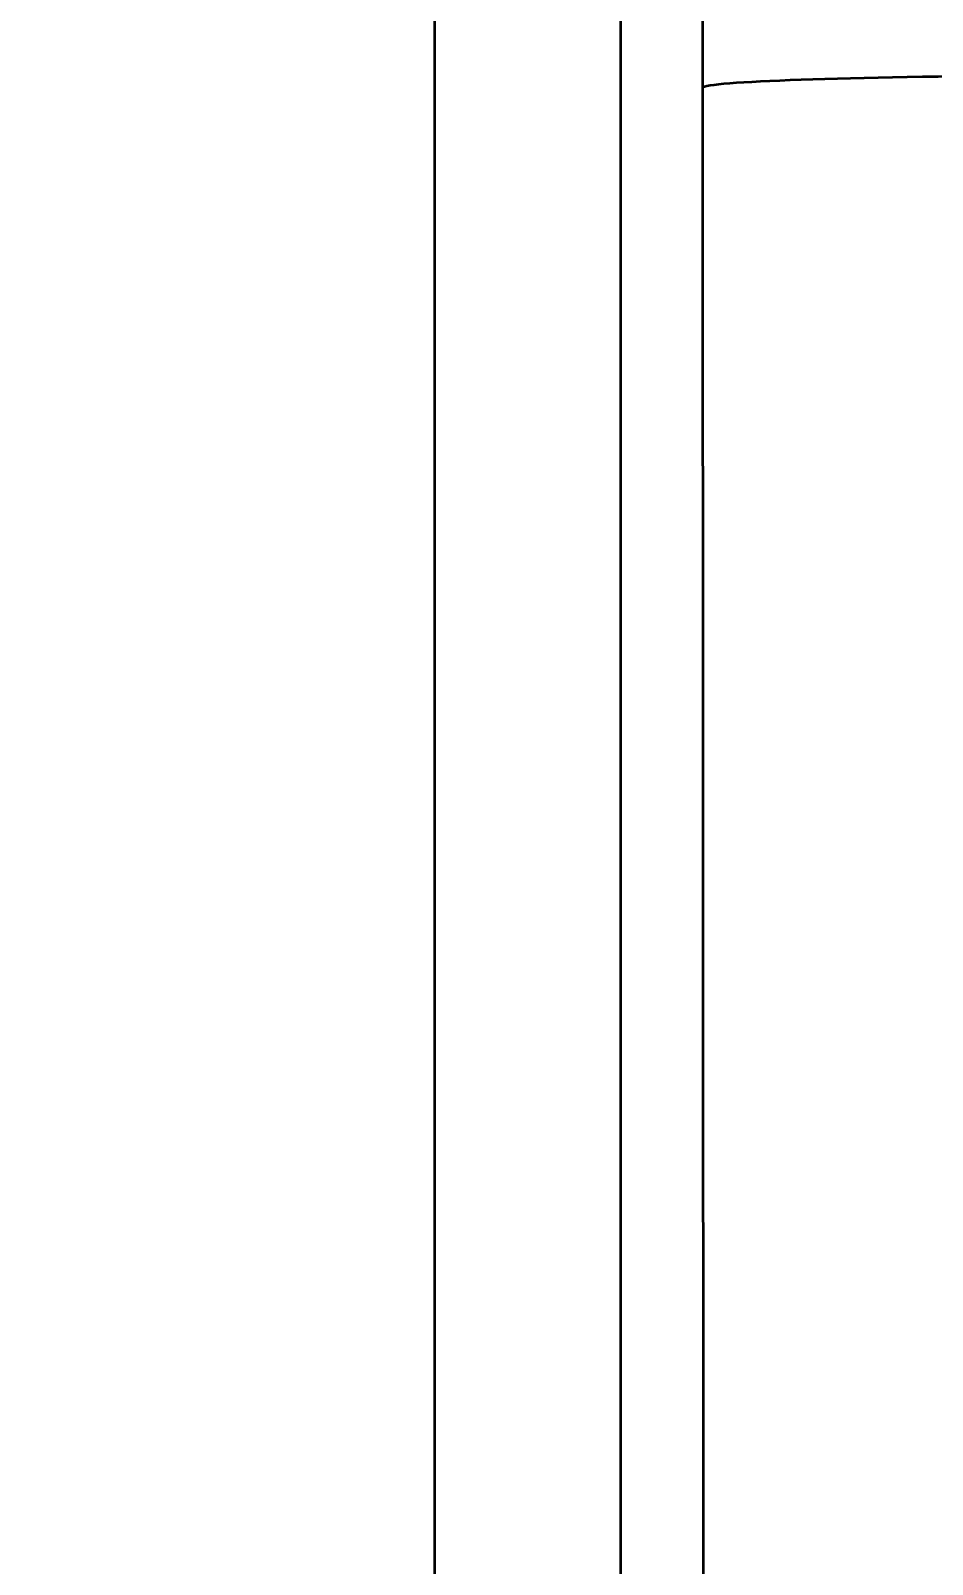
# Model space of a CAD drawing. Header units: millimetres. Extents: x 68 to 2000, y 100 to 2870.
# Drawn here: x 771.352 to 773.776, y 2133.525 to 2137.648 of the extents above; entities that cross this region are included whole.
import ezdxf

# ---------------------------------------------------------------- set-up
doc = ezdxf.new("R2010")
doc.units = ezdxf.units.MM
doc.header["$LTSCALE"] = 10
doc.layers.add('Bemaßung (ISO)', color=7, linetype='Continuous', lineweight=25)
doc.layers.add('Sichtbar schmal (ISO)', color=7, linetype='Continuous', lineweight=35)
doc.styles.add('Notiztext (DIN)', font='verdana.ttf')
doc.dimstyles.new('Standard (DIN)', dxfattribs={"dimscale": 10, "dimtxt": 2.5, "dimasz": 2.5, "dimexe": 2, "dimexo": 4, "dimgap": 0.5, "dimtad": 1, "dimdec": 1, "dimrnd": 1e-08, "dimtxsty": 'Notiztext (DIN)', "dimcen": 0.09, "dimclrd": 256, "dimclre": 256, "dimclrt": 256, "dimadec": 0, "dimazin": 2, "dimtfac": 1, "dimtmove": 0, "dimatfit": 3, "dimfxl": 0, "dimtolj": 1, "dimtzin": 0, "dimlwd": -1, "dimlwe": -1, "dimarcsym": 0})

# ---------------------------------------------------------------- blocks, each defined once
blk = doc.blocks.new('*D76')
at = {"layer": 'Bemaßung (ISO)', "transparency": 16777216}
for p, q in [((699.2794, 2523.6699), (538.4093, 2523.6699)), ((558.4093, 2498.6699), (558.4093, 2098.6715)), ((734.32, 2073.6715), (538.4093, 2073.6715))]:
    blk.add_line(p, q, dxfattribs=at)
for points in [[(554.2427, 2498.6699), (562.576, 2498.6699), (558.4093, 2523.6699)], [(554.2427, 2098.6715), (562.576, 2098.6715), (558.4093, 2073.6715)]]:
    blk.add_solid(points, dxfattribs=at)
at = {"layer": 'Defpoints', "color": 0, "transparency": 16777216}
for p in [(739.2794, 2523.6699), (558.4093, 2073.6715), (774.32, 2073.6715)]:
    blk.add_point(p, dxfattribs=at)
at = {"layer": 'Bemaßung (ISO)', "transparency": 16777216, "insert": (527.3852, 2267.6599), "char_height": 25, "attachment_point": 1, "rotation": 90, "style": 'Notiztext (DIN)'}
blk.add_mtext('\\A1;450', dxfattribs=at)
blk = doc.blocks.new('*D78')
at = {"layer": 'Bemaßung (ISO)', "transparency": 16777216}
for p, q in [((734.4378, 2473.6612), (627.2042, 2473.6612)), ((647.2042, 1698.6785), (647.2042, 2448.6612)), ((734.4378, 1673.6785), (627.2042, 1673.6785))]:
    blk.add_line(p, q, dxfattribs=at)
for points in [[(643.0375, 2448.6612), (651.3709, 2448.6612), (647.2042, 2473.6612)], [(643.0375, 1698.6785), (651.3709, 1698.6785), (647.2042, 1673.6785)]]:
    blk.add_solid(points, dxfattribs=at)
at = {"layer": 'Defpoints', "color": 0, "transparency": 16777216}
for p in [(647.2042, 2473.6612), (774.4378, 2473.6612), (774.4378, 1673.6785)]:
    blk.add_point(p, dxfattribs=at)
at = {"layer": 'Bemaßung (ISO)', "transparency": 16777216, "insert": (616.0625, 2043.0369), "char_height": 25, "attachment_point": 1, "rotation": 90, "style": 'Notiztext (DIN)'}
blk.add_mtext('\\A1;800', dxfattribs=at)

msp = doc.modelspace()

# ---------------------------------------------------------------- linework, layer by layer
at = {"layer": 'Sichtbar schmal (ISO)'}
for p, q in [((772.4381, 1675.6782), (772.4381, 2471.6615)), ((772.938, 2471.6615), (772.938, 1675.6782)), ((773.1577, 2137.4949), (773.1617, 2130.2182))]:
    msp.add_line(p, q, dxfattribs=at)
msp.add_ellipse((774.1575, 2137.4949), major_axis=(-1, -0.0006), ratio=0.032037, start_param=4.807651, end_param=6.265722, dxfattribs=at)
msp.add_open_spline([(773.1532, 2149.7947), (773.1532, 2149.2955), (773.1532, 2148.2426), (773.1536, 2146.5092), (773.1542, 2144.5917), (773.1551, 2142.4729), (773.1562, 2140.1263), (773.1572, 2138.3986), (773.1577, 2137.4949)], degree=3, dxfattribs=at)

# ---------------------------------------------------------------- dimensions: what is measured, and where the dimension line sits
at = {"layer": 'Bemaßung (ISO)'}
for base, p1, p2, picture, middle in [((558.4093, 2073.6715), (739.2794, 2523.6699), (774.32, 2073.6715), '*D76', (558.4093, 2298.6707)), ((647.2042, 2473.6612), (774.4378, 1673.6785), (774.4378, 2473.6612), '*D78', (647.2042, 2073.6699))]:
    dim = msp.add_linear_dim(base=base, p1=p1, p2=p2, angle=90, dimstyle='Standard (DIN)', override={"dimdec": 1, "dimtp": 0, "dimtm": 0, "dimtdec": 2, "dimtofl": 0, "dimatfit": 1}, dxfattribs=at)
    dim.commit()
    dim.dimension.update_dxf_attribs({"geometry": picture, "text_midpoint": middle, "dimtype": 160})

doc.saveas('drawing.dxf')
